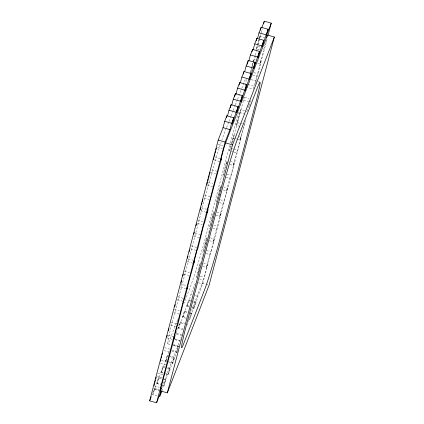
<?xml version="1.0" encoding="UTF-8"?>
<svg xmlns="http://www.w3.org/2000/svg" width="424" height="424" viewBox="0 0 424 424"><rect width="100%" height="100%" fill="white"/><g stroke="black" fill="none" stroke-linecap="round" stroke-linejoin="round"><path stroke-width="0.32" stroke-dasharray="2.12 1.59" d="M181.371 282.803L181.032 284.08L187.959 286.041M157.209 396L152.799 394.755L154.469 388.395L158.878 389.645M152.799 394.755L158.762 377.334L161.91 378.224M162.127 385.119L157.087 383.694L158.762 377.334M157.087 383.694L163.049 366.272L165.572 366.988M163.267 373.168L161.38 372.632L163.049 366.272M161.38 372.632L167.342 355.211L165.667 361.571L167.814 356.043L169.483 349.683M175.441 336.38L178.064 327.561L180.211 322.033L184.62 323.279M161.873 391.188L163.542 384.828L165.689 379.295L164.427 378.939M182.945 329.639L178.541 328.393L180.211 322.033M162.758 385.299L164.019 385.654L165.689 379.295M178.541 328.393L184.498 310.972L187.652 311.863M164.019 385.654L169.976 368.239L166.197 367.168M185.977 318.223L182.829 317.332L184.498 310.972M165.789 373.883L168.307 374.593L169.976 368.239M182.829 317.332L188.791 299.911L190.678 300.446M168.307 374.593L174.269 357.178L168.598 355.572M189.009 306.806L187.117 306.271L188.791 299.911M229.707 145.416L207.172 231.138A43.243 1.829 -74.2 0 1 190.705 285.887L183.809 303.653M230.38 142.856L238.622 111.512M168.816 362.467L172.595 363.538L174.269 357.178M187.117 306.271L189.263 300.738L190.938 294.383L195.533 282.532M172.595 363.538L178.557 346.116L172.261 344.33M233.327 151.872L229.548 150.801L232.909 138.023L233.995 135.23L235.251 135.585M240.016 126.437L236.237 125.366L239.597 112.583L240.684 109.79L246.98 111.576M250.118 72.573L252.81 62.344M259.451 49.942L256.303 49.052L257.145 45.856M257.31 45.22L260.315 34.593M171.847 351.046L176.888 352.476L178.557 346.116M210.569 224.323L213.929 211.544L212.848 214.332L209.483 227.116L210.352 224.884M220.448 186.746L217.258 198.888L216.171 201.681L220.401 186.661M229.548 150.801L231.138 146.094M231.811 143.535L233.995 135.23M236.237 125.366L237.323 122.573L240.684 109.79M251.538 68.502L250.266 72.817M251.708 67.861L253.049 62.747M253.218 62.111L254.061 58.915L255.317 59.27M257.723 44.981L259.064 39.867M259.234 39.231L260.41 34.757M198.119 272.971L199.805 266.564M201.824 258.873L203.006 254.389M205.534 244.781L206.711 240.297M208.73 232.612L209.912 228.123M212.44 218.514L213.617 214.03M216.145 204.421L216.818 201.861M219.849 190.328L220.522 187.763M226.755 164.062L227.428 161.496M232.484 142.279L244.611 96.153M250.844 72.451L251.686 69.25M252.359 66.685L253.706 61.56M253.875 60.918L255.222 55.793M255.391 55.152L259.769 38.499M259.939 37.858L261.115 33.374M261.285 32.733L262.297 28.885M188.494 318.938L189.756 319.293L191.431 312.933L189.284 318.466L187.132 326.051M189.756 319.293L195.718 301.872L193.201 301.162M192.157 307.697L194.049 308.232L195.718 301.872M194.049 308.232L196.19 302.704L197.865 296.344L202.688 283.9L245.644 120.538M190.265 313.882L202.216 283.073L203.054 279.893M202.619 266.102L206.398 267.173L209.742 254.453M209.308 240.662L213.087 241.733L216.431 229.018M215.996 215.228L219.775 216.298L223.119 203.578M223.316 189.968L226.464 190.858L229.808 178.138M229.999 164.528L233.152 165.424L236.497 152.704M237.318 139.268L239.841 139.984L244.584 123.257M247.356 111.38L249.354 103.79M256.557 76.389L253.213 89.109L246.916 87.323M257.384 62.959L259.901 63.669L263.246 50.949M199.259 278.886L203.038 279.957L204.119 277.164L207.479 264.38L203.7 263.309M205.947 253.446L209.726 254.517L210.808 251.724L214.168 238.94L210.389 237.869M212.636 228.011L216.415 229.082L217.496 226.289L220.856 213.505L217.077 212.435M219.325 202.571L223.103 203.642L224.185 200.849L227.545 188.065L223.766 186.995M226.013 177.131L229.792 178.202L230.873 175.409L234.233 162.631L231.085 161.735M233.958 152.052L236.475 152.767L237.562 149.974L240.922 137.191L239.03 136.655M252.762 75.382L256.541 76.453L257.628 73.659L260.988 60.876L258.465 60.166M266.33 40.55L263.23 51.013M249.519 105.804L251.368 98.76M255.243 84.021L267.369 37.895M256.303 49.052L257.384 46.258L260.537 47.149M226.347 128.186L223.257 136.152A43.243 1.829 -74.2 0 0 221.916 139.814M226.586 127.576L228.722 122.059M228.96 121.45L230.863 116.547M231.101 115.938L232.999 111.035M233.237 110.42L235.14 105.523M235.378 104.908L237.281 100.006M237.514 99.396L241.558 88.982M241.791 88.367L244.41 81.631A43.243 1.829 -74.2 0 1 245.162 79.792M252.974 61.708L254.061 58.915M259.901 63.669L260.988 60.876M239.841 139.984L240.922 137.191M233.152 165.424L234.233 162.631M226.464 190.858L227.545 188.065M177.635 319.579L169.552 340.408A43.243 1.829 -74.2 0 1 173.151 318.843L206.79 190.901A43.243 1.829 -74.2 0 1 221.058 142.316M219.775 216.298L220.856 213.505M152.635 393.133L154.469 388.395M213.087 241.733L214.168 238.94M206.398 267.173L207.479 264.38M162.063 386.598L181.186 337.297M176.888 352.476L178.08 349.403M259.663 36.268L264.703 37.699M254.061 56.657L256.578 57.367M253.849 72.589L257.628 73.659M251.146 79.611L257.442 81.397M258.073 81.572L259.334 81.933M248.003 84.53L254.299 86.316M244.637 97.313L249.047 98.564M243.556 100.106L249.853 101.892M239.597 112.583L245.899 114.369M237.323 122.573L239.841 123.289M240.472 123.463L242.358 123.999M232.909 138.023L234.17 138.378M234.801 138.558L236.687 139.093M217.835 144.107L222.876 145.538M230.635 148.013L233.152 148.723M233.783 148.904L237.562 149.974M217.385 147.08L222.42 148.506M214.475 156.891L221.402 158.852M214.019 159.864L219.69 161.47M211.777 169.722L216.818 171.153M227.094 174.338L230.873 175.409M210.696 172.515L215.731 173.946M208.417 182.506L212.827 183.756M207.336 185.299L213.632 187.085M204.458 194.982L210.129 196.588M220.406 199.778L224.185 200.849M204.008 197.955L209.043 199.381M201.098 207.765L208.025 209.732M200.647 210.739L205.682 212.164M197.769 220.422L202.81 221.847M213.717 225.218L217.496 226.289M197.319 223.395L202.354 224.821M195.04 233.38L200.08 234.811M193.959 236.173L200.255 237.959M191.081 245.862L196.752 247.468M206.398 250.478L210.808 251.724M190.63 248.83L195.665 250.261M188.351 258.82L193.392 260.246M187.27 261.613L193.567 263.399M184.392 271.296L189.433 272.727M200.34 276.093L204.119 277.164M183.942 274.27L188.982 275.695M202.216 283.073L205.364 283.963M205.995 284.144L208.518 284.854M198.284 282.654L202.688 283.9M180.582 287.053L185.617 288.479M190.938 294.383L192.194 294.738M195.342 295.629L197.865 296.344M177.709 296.736L183.375 298.342M189.263 300.738L190.524 301.098M193.673 301.989L196.19 302.704M177.253 299.704L183.55 301.491M186.645 305.439L189.168 306.154M191.685 306.87L193.572 307.405M184.975 311.799L187.493 312.514M190.01 313.23L191.902 313.765M174.344 309.52L179.384 310.946M173.893 312.488L178.928 313.919M182.357 316.5L186.136 317.571M180.682 322.86L184.461 323.931M171.02 322.171L176.686 323.777M170.565 325.144L175.605 326.57M178.064 327.561L183.104 328.992M176.548 333.269L181.589 334.7M176.395 333.921L182.06 335.527M168.286 335.135L174.587 336.921M175.038 338.977L180.073 340.408M174.879 339.629L181.175 341.415M167.204 337.928L172.245 339.354M173.363 345.337L178.403 346.768M167.856 343.853L170.374 344.569M173.522 345.459L178.562 346.885M164.332 347.611L169.367 349.037M172.006 350.399L176.416 351.644M163.876 350.584L168.916 352.01M170.331 356.754L174.741 358.004M165.196 360.745L166.457 361.1M167.088 361.28L172.123 362.706M161.597 360.57L167.899 362.356M160.516 363.363L166.182 364.969M163.526 367.105L164.782 367.46M167.305 368.175L170.453 369.066M160.908 371.806L164.056 372.696M164.687 372.876L167.835 373.767M157.643 373.051L163.309 374.657M157.187 376.019L162.228 377.45M159.233 378.166L166.16 380.127M156.615 382.861L160.394 383.932M154.283 385.829L159.318 387.26M153.827 388.803L158.868 390.228M154.946 389.221L158.724 390.292M246.254 79.415A43.243 1.829 -74.2 0 1 245.586 83.395M245.48 83.936A43.243 1.829 -74.2 0 1 245.104 85.701M199.471 265.212L196.111 277.99L197.192 275.202L200.552 262.419L199.471 265.212M206.159 239.772L202.799 252.556L203.88 249.763L207.241 236.979L206.159 239.772M226.22 163.457L222.86 176.241L223.946 173.448L227.306 160.664L226.22 163.457"/><path stroke-width="0.64" d="M161.168 390.949L156.573 402.8L149.646 400.839L218.201 140.1L223.024 127.656L224.699 121.296L226.84 115.768L233.772 117.729L232.098 124.089L238.06 106.668L231.133 104.707L228.987 110.235L227.481 115.959M154.039 385.427L154.543 383.513M154.877 382.231L155.38 380.317M155.719 379.035L156.223 377.121M160.389 361.269L160.892 359.351M161.231 358.073L161.735 356.155M162.069 354.877L162.572 352.959M166.743 337.112L167.247 335.193M168.423 330.72L168.927 328.801M174.773 306.557L175.276 304.639M181.127 282.4L181.631 280.481M182.808 276.008L183.311 274.089M187.477 258.237L187.986 256.324M189.157 251.845L189.666 249.932M193.832 234.08L194.335 232.161M196.015 225.769L196.519 223.856M200.181 209.922L200.69 208.004M201.527 204.808L202.031 202.889M202.37 201.612L202.873 199.693M206.87 184.482L207.543 181.928M207.882 180.645L208.385 178.732M208.719 177.449L209.223 175.536M209.562 174.253L210.066 172.34M213.394 159.684L213.897 157.765M214.231 156.488L214.735 154.569M215.074 153.292L215.578 151.373M215.911 150.096L216.415 148.177M226.342 117.676L226.84 115.768M230.296 107.887L231.133 104.707M231.774 104.898L233.28 99.174L235.421 93.646L242.348 95.607L240.678 101.967L246.641 84.551L239.714 82.585L237.567 88.118L235.898 94.473M234.589 96.826L235.421 93.646M239.046 85.129L239.714 82.585M240.355 82.781L241.86 77.057L244.001 71.523L250.929 73.49L249.259 79.85L255.222 62.429L248.294 60.462L246.148 65.996L244.643 71.72M156.573 402.8L225.128 142.061L229.951 129.617L231.626 123.262L233.772 117.729M243.334 74.068L244.001 71.523M160.389 390.912L161.21 387.796L160.124 390.589L174.587 336.921L173.501 339.709L176.861 326.931L177.948 324.137L183.55 301.491L184.636 298.697L187.959 286.041L186.878 288.834L194.648 260.606L193.567 263.399L196.927 250.616L198.013 247.823L203.615 225.176L204.697 222.383L208.025 209.732L206.944 212.519L221.402 158.852L220.321 161.645L223.681 148.861L225.6 142.893L267.427 35.054L274.355 37.015L209.143 285.034L167.316 392.873L160.389 390.912L161.348 388.448M161.231 390.992L159.726 396.716L161.873 391.188M247.287 64.278L248.294 60.462M248.93 60.659L250.436 54.935L252.582 49.407L259.509 51.368L257.84 57.728L263.802 40.306L256.875 38.346L254.729 43.873L253.223 49.597M251.914 51.951L252.582 49.407M238.06 106.668L236.391 113.028L242.348 95.607M256.202 40.89L256.875 38.346M257.511 38.536L259.016 32.812L261.163 27.284L268.09 29.245L266.42 35.605L271.243 23.161L264.316 21.2L261.788 27.719M260.325 30.464L261.163 27.284M246.641 84.551L244.966 90.906L250.929 73.49M263.643 23.76L264.316 21.2M167.316 392.873L232.527 144.854L274.355 37.015M255.222 62.429L253.547 68.789L259.509 51.368M263.802 40.306L262.127 46.666L268.09 29.245M266.76 37.598L267.427 35.054M268.042 35.335L271.243 23.161M149.646 400.839L151.251 396.689M259.016 32.812L265.943 34.779M254.729 43.873L261.656 45.834M250.436 54.935L257.368 56.895M254.432 62.9L255.693 63.255M246.148 65.996L253.075 67.957M250.144 73.962L251.406 74.317M241.86 77.057L248.787 79.018M245.856 85.023L247.113 85.378M237.567 88.118L244.494 90.079M233.28 99.174L240.207 101.14M228.987 110.235L235.914 112.201M224.699 121.296L231.626 123.262M223.024 127.656L229.951 129.617M218.201 140.1L225.128 142.061M225.6 142.893L232.527 144.854M220.65 194.823L187.005 322.77A43.243 1.829 -74.2 0 0 183.412 344.336L204.559 289.809A43.243 1.829 -74.2 0 0 221.026 235.066L254.665 107.118A43.243 1.829 -74.2 0 0 258.264 85.553L237.117 140.079A43.243 1.829 -74.2 0 0 220.65 194.823"/></g></svg>
